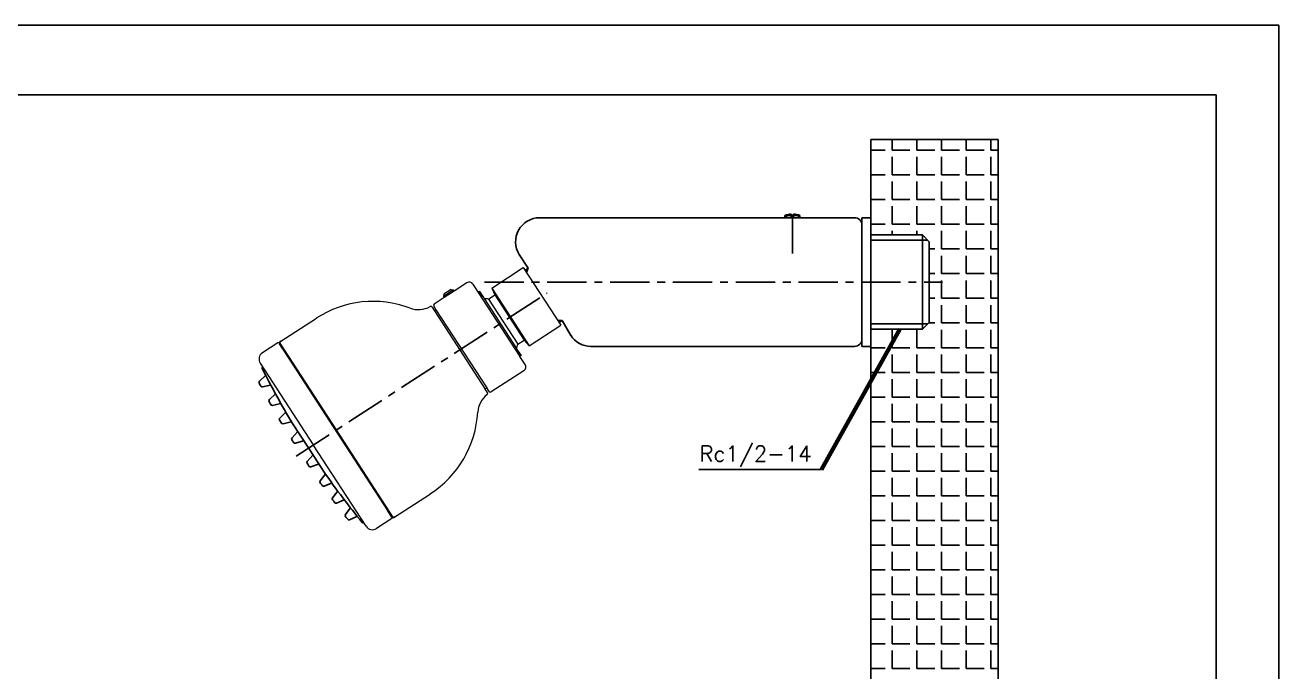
# Model space of a CAD drawing. Extents: x 5306 to 5900, y -2229 to -1809.
# Drawn here: x 5620.2 to 5899.7, y -1953.2 to -1809.1 of the extents above; entities that cross this region are included whole.
import ezdxf
from ezdxf.enums import TextEntityAlignment as Align

# ---------------------------------------------------------------- set-up
doc = ezdxf.new("R2010")
doc.units = 0
doc.header["$LTSCALE"] = 7
doc.header["$MEASUREMENT"] = 0
doc.linetypes.add('CENTER', pattern=[2, 1.25, -0.25, 0.25, -0.25])
doc.layers.get('0').update_dxf_attribs({"color": 2, "linetype": 'CONTINUOUS'})
for name, color, linetype in [('A', 7, 'CONTINUOUS'), ('CL', 1, 'CENTER'), ('D', 2, 'CONTINUOUS'), ('DWG', 7, 'CONTINUOUS')]:
    doc.layers.add(name, color=color, linetype=linetype)
doc.styles.add('GHS', font='ROMANS', dxfattribs={"bigfont": 'GHS'})
doc.dimstyles.new('STANDARD$7', dxfattribs={"dimtxt": 3.5, "dimasz": 3, "dimexe": 1, "dimexo": 0.0625, "dimgap": 1, "dimtad": 0, "dimdec": 4, "dimzin": 0, "dimdsep": 46, "dimtxsty": 'GHS', "dimcen": 1, "dimsd2": 1, "dimclrd": 256, "dimclre": 256, "dimclrt": 2, "dimadec": 0, "dimazin": 0, "dimtfac": 1, "dimtdec": 4, "dimtix": 1, "dimtmove": 0, "dimatfit": 3, "dimfxl": 0, "dimtolj": 1, "dimtzin": 0, "dimlwd": -1, "dimlwe": -1, "dimarcsym": 0})

msp = doc.modelspace()

# ---------------------------------------------------------------- linework, layer by layer
for p, q in [((5899.73, -1809.12), (5305.73, -1809.12)), ((5899.73, -2229.12), (5899.73, -1809.12)), ((5808.79, -2215.91), (5808.79, -1834.6)), ((5808.79, -1834.6), (5837.13, -1834.6)), ((5813.5, -1837), (5813.5, -1834.6)), ((5819, -1837), (5819, -1834.6)), ((5824.5, -1837), (5824.5, -1834.6)), ((5830, -1837), (5830, -1834.6)), ((5835.5, -1837), (5835.5, -1834.6)), ((5837.13, -1834.6), (5837.13, -2216.41)), ((5808.79, -1837), (5812, -1837)), ((5813.5, -1837), (5817.5, -1837)), ((5813.5, -1842.5), (5813.5, -1838.5)), ((5819, -1837), (5823, -1837)), ((5819, -1842.5), (5819, -1838.5)), ((5824.5, -1837), (5828.5, -1837)), ((5824.5, -1842.5), (5824.5, -1838.5)), ((5830, -1837), (5834, -1837)), ((5830, -1842.5), (5830, -1838.5)), ((5835.5, -1837), (5837.13, -1837)), ((5835.5, -1842.5), (5835.5, -1838.5)), ((5808.79, -1842.5), (5812, -1842.5)), ((5813.5, -1842.5), (5817.5, -1842.5)), ((5813.5, -1848), (5813.5, -1844)), ((5819, -1842.5), (5823, -1842.5)), ((5819, -1848), (5819, -1844)), ((5824.5, -1842.5), (5828.5, -1842.5)), ((5824.5, -1848), (5824.5, -1844)), ((5830, -1842.5), (5834, -1842.5)), ((5830, -1848), (5830, -1844)), ((5835.5, -1842.5), (5837.13, -1842.5)), ((5835.5, -1848), (5835.5, -1844)), ((5808.79, -1848), (5812, -1848)), ((5813.5, -1848), (5817.5, -1848)), ((5813.5, -1853.5), (5813.5, -1849.5)), ((5819, -1848), (5823, -1848)), ((5819, -1853.5), (5819, -1849.5)), ((5824.5, -1848), (5828.5, -1848)), ((5824.5, -1853.5), (5824.5, -1849.5)), ((5830, -1848), (5834, -1848)), ((5830, -1853.5), (5830, -1849.5)), ((5835.5, -1848), (5837.13, -1848)), ((5835.5, -1853.5), (5835.5, -1849.5)), ((5808.79, -1853.5), (5812, -1853.5)), ((5813.5, -1853.5), (5817.5, -1853.5)), ((5813.5, -1855.88), (5813.5, -1855)), ((5819, -1853.5), (5823, -1853.5)), ((5819, -1855.88), (5819, -1855)), ((5824.5, -1853.5), (5828.5, -1853.5)), ((5824.5, -1859), (5824.5, -1855)), ((5830, -1853.5), (5834, -1853.5)), ((5830, -1859), (5830, -1855)), ((5835.5, -1853.5), (5837.13, -1853.5)), ((5835.5, -1859), (5835.5, -1855)), ((5821.79, -1859), (5823, -1859)), ((5824.5, -1859), (5828.5, -1859)), ((5824.5, -1864.5), (5824.5, -1860.5)), ((5830, -1859), (5834, -1859)), ((5830, -1864.5), (5830, -1860.5)), ((5835.5, -1859), (5837.13, -1859)), ((5835.5, -1864.5), (5835.5, -1860.5)), ((5821.79, -1864.5), (5823, -1864.5)), ((5824.5, -1864.5), (5828.5, -1864.5)), ((5824.5, -1870), (5824.5, -1866)), ((5830, -1864.5), (5834, -1864.5)), ((5830, -1870), (5830, -1866)), ((5835.5, -1864.5), (5837.13, -1864.5)), ((5835.5, -1870), (5835.5, -1866)), ((5821.79, -1870), (5823, -1870)), ((5824.5, -1870), (5828.5, -1870)), ((5824.5, -1875.5), (5824.5, -1871.5)), ((5830, -1870), (5834, -1870)), ((5830, -1875.5), (5830, -1871.5)), ((5835.5, -1870), (5837.13, -1870)), ((5835.5, -1875.5), (5835.5, -1871.5)), ((5813.5, -1881), (5813.5, -1877)), ((5819, -1881), (5819, -1877)), ((5821.67, -1875.5), (5823, -1875.5)), ((5824.5, -1875.5), (5828.5, -1875.5)), ((5824.5, -1881), (5824.5, -1877)), ((5830, -1875.5), (5834, -1875.5)), ((5830, -1881), (5830, -1877)), ((5835.5, -1875.5), (5837.13, -1875.5)), ((5835.5, -1881), (5835.5, -1877)), ((5808.79, -1881), (5812, -1881)), ((5813.5, -1881), (5817.5, -1881)), ((5813.5, -1886.5), (5813.5, -1882.5)), ((5819, -1881), (5823, -1881)), ((5819, -1886.5), (5819, -1882.5)), ((5824.5, -1881), (5828.5, -1881)), ((5824.5, -1886.5), (5824.5, -1882.5)), ((5830, -1881), (5834, -1881)), ((5830, -1886.5), (5830, -1882.5)), ((5835.5, -1881), (5837.13, -1881)), ((5835.5, -1886.5), (5835.5, -1882.5)), ((5808.79, -1886.5), (5812, -1886.5)), ((5813.5, -1886.5), (5817.5, -1886.5)), ((5819, -1886.5), (5823, -1886.5)), ((5824.5, -1886.5), (5828.5, -1886.5)), ((5830, -1886.5), (5834, -1886.5)), ((5835.5, -1886.5), (5837.13, -1886.5)), ((5813.5, -1892), (5813.5, -1888)), ((5819, -1892), (5819, -1888)), ((5824.5, -1892), (5824.5, -1888)), ((5830, -1892), (5830, -1888)), ((5835.5, -1892), (5835.5, -1888)), ((5808.79, -1892), (5812, -1892)), ((5813.5, -1892), (5817.5, -1892)), ((5819, -1892), (5823, -1892)), ((5824.5, -1892), (5828.5, -1892)), ((5830, -1892), (5834, -1892)), ((5835.5, -1892), (5837.13, -1892)), ((5813.5, -1897.5), (5813.5, -1893.5)), ((5819, -1897.5), (5819, -1893.5)), ((5824.5, -1897.5), (5824.5, -1893.5)), ((5830, -1897.5), (5830, -1893.5)), ((5835.5, -1897.5), (5835.5, -1893.5)), ((5808.79, -1897.5), (5812, -1897.5)), ((5813.5, -1897.5), (5817.5, -1897.5)), ((5819, -1897.5), (5823, -1897.5)), ((5824.5, -1897.5), (5828.5, -1897.5)), ((5830, -1897.5), (5834, -1897.5)), ((5835.5, -1897.5), (5837.13, -1897.5)), ((5813.5, -1903), (5813.5, -1899)), ((5819, -1903), (5819, -1899)), ((5824.5, -1903), (5824.5, -1899)), ((5830, -1903), (5830, -1899)), ((5835.5, -1903), (5835.5, -1899)), ((5808.79, -1903), (5812, -1903)), ((5813.5, -1903), (5817.5, -1903)), ((5819, -1903), (5823, -1903)), ((5824.5, -1903), (5828.5, -1903)), ((5830, -1903), (5834, -1903)), ((5835.5, -1903), (5837.13, -1903)), ((5813.5, -1908.5), (5813.5, -1904.5)), ((5819, -1908.5), (5819, -1904.5)), ((5824.5, -1908.5), (5824.5, -1904.5)), ((5830, -1908.5), (5830, -1904.5)), ((5835.5, -1908.5), (5835.5, -1904.5)), ((5808.79, -1908.5), (5812, -1908.5)), ((5813.5, -1908.5), (5817.5, -1908.5)), ((5819, -1908.5), (5823, -1908.5)), ((5824.5, -1908.5), (5828.5, -1908.5)), ((5830, -1908.5), (5834, -1908.5)), ((5835.5, -1908.5), (5837.13, -1908.5)), ((5813.5, -1914), (5813.5, -1910)), ((5819, -1914), (5819, -1910)), ((5824.5, -1914), (5824.5, -1910)), ((5830, -1914), (5830, -1910)), ((5835.5, -1914), (5835.5, -1910)), ((5808.79, -1914), (5812, -1914)), ((5813.5, -1914), (5817.5, -1914)), ((5819, -1914), (5823, -1914)), ((5824.5, -1914), (5828.5, -1914)), ((5830, -1914), (5834, -1914)), ((5835.5, -1914), (5837.13, -1914)), ((5813.5, -1919.5), (5813.5, -1915.5)), ((5819, -1919.5), (5819, -1915.5)), ((5824.5, -1919.5), (5824.5, -1915.5)), ((5830, -1919.5), (5830, -1915.5)), ((5835.5, -1919.5), (5835.5, -1915.5)), ((5808.79, -1919.5), (5812, -1919.5)), ((5813.5, -1919.5), (5817.5, -1919.5)), ((5819, -1919.5), (5823, -1919.5)), ((5824.5, -1919.5), (5828.5, -1919.5)), ((5830, -1919.5), (5834, -1919.5)), ((5835.5, -1919.5), (5837.13, -1919.5)), ((5813.5, -1925), (5813.5, -1921)), ((5819, -1925), (5819, -1921)), ((5824.5, -1925), (5824.5, -1921)), ((5830, -1925), (5830, -1921)), ((5835.5, -1925), (5835.5, -1921)), ((5808.79, -1925), (5812, -1925)), ((5813.5, -1925), (5817.5, -1925)), ((5819, -1925), (5823, -1925)), ((5824.5, -1925), (5828.5, -1925)), ((5830, -1925), (5834, -1925)), ((5835.5, -1925), (5837.13, -1925)), ((5813.5, -1930.5), (5813.5, -1926.5)), ((5819, -1930.5), (5819, -1926.5)), ((5824.5, -1930.5), (5824.5, -1926.5)), ((5830, -1930.5), (5830, -1926.5)), ((5835.5, -1930.5), (5835.5, -1926.5)), ((5808.79, -1930.5), (5812, -1930.5)), ((5813.5, -1930.5), (5817.5, -1930.5)), ((5819, -1930.5), (5823, -1930.5)), ((5824.5, -1930.5), (5828.5, -1930.5)), ((5830, -1930.5), (5834, -1930.5)), ((5835.5, -1930.5), (5837.13, -1930.5)), ((5813.5, -1936), (5813.5, -1932)), ((5819, -1936), (5819, -1932)), ((5824.5, -1936), (5824.5, -1932)), ((5830, -1936), (5830, -1932)), ((5835.5, -1936), (5835.5, -1932)), ((5808.79, -1936), (5812, -1936)), ((5813.5, -1936), (5817.5, -1936)), ((5819, -1936), (5823, -1936)), ((5824.5, -1936), (5828.5, -1936)), ((5830, -1936), (5834, -1936)), ((5835.5, -1936), (5837.13, -1936)), ((5813.5, -1941.5), (5813.5, -1937.5)), ((5819, -1941.5), (5819, -1937.5)), ((5824.5, -1941.5), (5824.5, -1937.5)), ((5830, -1941.5), (5830, -1937.5)), ((5835.5, -1941.5), (5835.5, -1937.5)), ((5808.79, -1941.5), (5812, -1941.5)), ((5813.5, -1941.5), (5817.5, -1941.5)), ((5819, -1941.5), (5823, -1941.5)), ((5824.5, -1941.5), (5828.5, -1941.5)), ((5830, -1941.5), (5834, -1941.5)), ((5835.5, -1941.5), (5837.13, -1941.5)), ((5813.5, -1947), (5813.5, -1943)), ((5819, -1947), (5819, -1943)), ((5824.5, -1947), (5824.5, -1943)), ((5830, -1947), (5830, -1943)), ((5835.5, -1947), (5835.5, -1943)), ((5808.79, -1947), (5812, -1947)), ((5813.5, -1947), (5817.5, -1947)), ((5819, -1947), (5823, -1947)), ((5824.5, -1947), (5828.5, -1947)), ((5830, -1947), (5834, -1947)), ((5835.5, -1947), (5837.13, -1947)), ((5813.5, -1952.5), (5813.5, -1948.5)), ((5819, -1952.5), (5819, -1948.5)), ((5824.5, -1952.5), (5824.5, -1948.5)), ((5830, -1952.5), (5830, -1948.5)), ((5835.5, -1952.5), (5835.5, -1948.5)), ((5808.79, -1952.5), (5812, -1952.5)), ((5813.5, -1952.5), (5817.5, -1952.5)), ((5819, -1952.5), (5823, -1952.5)), ((5824.5, -1952.5), (5828.5, -1952.5)), ((5830, -1952.5), (5834, -1952.5)), ((5835.5, -1952.5), (5837.13, -1952.5))]:
    msp.add_line(p, q)
at = {"color": 4}
for p, q in [((5336.73, -1824.63), (5885.73, -1824.63)), ((5885.73, -1824.63), (5885.73, -2218.12))]:
    msp.add_line(p, q, dxfattribs=at)
at = {"color": 7, "linetype": 'Continuous', "lineweight": 0}
for p, q in [((5724.29, -1867.71), (5731.31, -1863.15)), ((5731.31, -1863.15), (5739.66, -1876.01)), ((5718.69, -1866.57), (5715.9, -1868.39)), ((5720.08, -1866.86), (5721.26, -1868.68)), ((5715.72, -1868.11), (5713.48, -1869.56)), ((5713.58, -1869.1), (5713.48, -1869.56)), ((5713.48, -1869.56), (5713.66, -1869.84)), ((5715.26, -1868.01), (5713.58, -1869.1)), ((5715.9, -1868.39), (5713.66, -1869.84)), ((5715.26, -1868.01), (5715.72, -1868.11)), ((5715.72, -1868.11), (5715.9, -1868.39)), ((5721.54, -1868.5), (5721.26, -1868.68)), ((5721.54, -1868.5), (5721.26, -1868.68)), ((5721.54, -1868.5), (5721.26, -1868.68)), ((5721.26, -1868.68), (5730.52, -1882.94)), ((5722.06, -1869.31), (5721.54, -1868.5)), ((5721.54, -1868.5), (5722.56, -1870.07)), ((5722.25, -1869.59), (5721.54, -1868.5)), ((5723.57, -1870.16), (5724.95, -1869.26)), ((5724.29, -1867.71), (5732.64, -1880.57)), ((5724.29, -1867.71), (5724.95, -1869.26)), ((5724.95, -1869.26), (5731.49, -1879.33)), ((5710.97, -1871.97), (5711.48, -1872.76)), ((5711.33, -1871.75), (5711.84, -1872.53)), ((5713.66, -1869.84), (5711.43, -1871.29)), ((5711.84, -1872.53), (5711.48, -1872.76)), ((5711.84, -1872.53), (5723.17, -1889.98)), ((5722.56, -1870.07), (5729.77, -1881.18)), ((5723.57, -1870.16), (5730.11, -1880.22)), ((5677.03, -1879.72), (5685.21, -1874.41)), ((5711.48, -1872.76), (5722.81, -1890.21)), ((5732.64, -1880.57), (5739.66, -1876.01)), ((5676.58, -1879.94), (5673.17, -1882.15)), ((5689.56, -1899.32), (5676.86, -1879.75)), ((5676.93, -1880.18), (5677.91, -1881.69)), ((5677.67, -1881.32), (5676.93, -1880.18)), ((5677.04, -1880.03), (5689.56, -1899.32)), ((5677.04, -1880.03), (5678.02, -1881.54)), ((5730.11, -1880.22), (5731.49, -1879.33)), ((5732.64, -1880.57), (5731.49, -1879.33)), ((5677.91, -1881.69), (5701, -1917.25)), ((5730.8, -1882.76), (5729.77, -1881.18)), ((5730.09, -1881.67), (5730.8, -1882.76)), ((5730.27, -1881.95), (5730.8, -1882.76)), ((5730.8, -1882.76), (5730.52, -1882.94)), ((5731.7, -1884.76), (5730.52, -1882.94)), ((5672.68, -1884.46), (5684.48, -1902.63)), ((5731.4, -1886.14), (5724.13, -1890.86)), ((5723.17, -1889.98), (5722.81, -1890.21)), ((5723.33, -1891), (5722.81, -1890.21)), ((5723.67, -1890.76), (5723.17, -1889.98)), ((5689.56, -1899.32), (5702.27, -1918.89)), ((5702.09, -1918.61), (5689.56, -1899.32)), ((5696.28, -1920.8), (5684.48, -1902.63)), ((5702.44, -1918.86), (5710.62, -1913.54)), ((5701.98, -1918.76), (5701, -1917.25)), ((5702.09, -1918.61), (5701.11, -1917.1)), ((5701.99, -1919.07), (5698.58, -1921.29)), ((5701.24, -1917.62), (5701.98, -1918.76))]:
    msp.add_line(p, q, dxfattribs=at)
at = {"color": 0}
msp.add_line((5739.94, -1874.98), (5739.28, -1875.41), dxfattribs=at)
at = {"color": 7, "linetype": 'Continuous', "lineweight": 0}
for points in [[(5677.16, -1879.57), (5677.06, -1879.66), (5677, -1879.79), (5677, -1879.92), (5677.05, -1880.05)], [(5702.46, -1918.83), (5702.34, -1918.89), (5702.2, -1918.89), (5702.07, -1918.84), (5701.98, -1918.74)], [(5702.56, -1918.69), (5702.44, -1918.74), (5702.3, -1918.75), (5702.18, -1918.69), (5702.08, -1918.6)]]:
    msp.add_lwpolyline(points, dxfattribs=at)
for centre, radius, start, end in [((5719.24, -1867.41), 1, 33, 123), ((5697.86, -1894.01), 23.33, 69.3718, 123), ((5707.96, -1867.18), 5.33, 249.3718, 298.797), ((5710.69, -1872.15), 0.333, 33, 118.797), ((5711.61, -1871.57), 0.333, 123, 213), ((5722.4, -1878.07), 8, 81.5904, 88.8826), ((5676.76, -1880.21), 0.333, 33, 123), ((5677.21, -1880), 0.333, 123, 213), ((5722.4, -1878.07), 8, 337.1174, 344.4096), ((5674.07, -1883.55), 1.67, 123, 213), ((5730.86, -1885.3), 1, 303, 33), ((5726.48, -1895.7), 5.33, 127.203, 176.6282), ((5723.05, -1891.18), 0.333, 307.203, 33), ((5723.95, -1890.58), 0.333, 213, 303), ((5697.86, -1894.01), 23.33, 303, 356.6282), ((5701.81, -1918.79), 0.333, 303, 33), ((5697.67, -1919.89), 1.67, 213, 303)]:
    msp.add_arc(centre, radius, start, end, dxfattribs=at)
at = {"layer": 'A'}
for p, q in [((5734.91, -1852.05), (5760.12, -1852.05)), ((5730.41, -1860.25), (5732.36, -1863.31)), ((5739.93, -1874.96), (5741.88, -1878.25)), ((5746.38, -1880.71), (5760.12, -1880.71))]:
    msp.add_line(p, q, dxfattribs=at)
for centre, start, end in [((5734.91, -1857.38), 90, 212.5151), ((5746.38, -1875.38), 212.5151, 270)]:
    msp.add_arc(centre, 5.33, start, end, dxfattribs=at)
at = {"layer": 'CL'}
for p, q in [((5722.66, -1866.38), (5824.76, -1866.38)), ((5680.69, -1905.15), (5736.6, -1868.84))]:
    msp.add_line(p, q, dxfattribs=at)
at = {"layer": 'D', "linetype": 'CENTER'}
msp.add_line((5791.29, -1860.05), (5791.29, -1849.8), dxfattribs=at)
at = {"layer": 'D', "color": 2}
for p, q in [((5789.96, -1852.05), (5789.96, -1851.55)), ((5673.22, -1885.29), (5673.15, -1885.34)), ((5672.49, -1888.45), (5673.82, -1887.21)), ((5674.94, -1889.34), (5673.17, -1889.75)), ((5674.7, -1892.58), (5676.02, -1891.35)), ((5677.19, -1893.45), (5675.4, -1893.86)), ((5678.31, -1895.42), (5677.02, -1896.67)), ((5679.53, -1897.49), (5677.75, -1897.94)), ((5680.98, -1899.77), (5679.75, -1901.08)), ((5683.39, -1903.33), (5679.87, -1897.91)), ((5682.29, -1901.78), (5680.54, -1902.31)), ((5684.36, -1904.97), (5683.16, -1906.35)), ((5683.39, -1903.33), (5686.91, -1908.75)), ((5685.66, -1906.99), (5683.97, -1907.58)), ((5687.16, -1909.23), (5686.02, -1910.68)), ((5688.55, -1911.19), (5686.89, -1911.86)), ((5689.89, -1913.02), (5688.79, -1914.48)), ((5689.68, -1915.64), (5691.34, -1914.94)), ((5692.73, -1916.74), (5691.64, -1918.19)), ((5692.55, -1919.34), (5694.23, -1918.63)), ((5695.73, -1919.96), (5695.66, -1920.01))]:
    msp.add_line(p, q, dxfattribs=at)
at = {"layer": 'D'}
for p, q in [((5792.62, -1852.05), (5792.62, -1851.55)), ((5808.79, -1857.08), (5821.49, -1857.08)), ((5732.05, -1864.28), (5732.36, -1863.31)), ((5738.91, -1874.85), (5739.93, -1874.96)), ((5808.79, -1875.68), (5821.49, -1875.68)), ((5770.45, -1908.14), (5797.81, -1908.14))]:
    msp.add_line(p, q, dxfattribs=at)
at = {"layer": 'D', "color": 0, "ltscale": 12}
for p, q in [((5808.79, -1852.05), (5808.79, -1880.71)), ((5808.79, -1855.88), (5820.29, -1855.88)), ((5820.29, -1855.88), (5821.79, -1857.38)), ((5821.79, -1857.38), (5821.79, -1875.38)), ((5731.69, -1863.73), (5732.36, -1863.31)), ((5820.29, -1876.88), (5808.79, -1876.88)), ((5821.79, -1875.38), (5820.29, -1876.88)), ((5821.49, -1875.68), (5821.49, -1875.68))]:
    msp.add_line(p, q, dxfattribs=at)
at = {"layer": 'D', "color": 2}
for centre, radius, start, end in [((5673.26, -1885.51), 0.2, 123, 206.7767), ((5841.81, -1800.45), 189, 206.7767, 211.0406), ((5672.72, -1888.7), 0.333, 133.0357, 207.4872), ((5839.74, -1801.8), 188.61, 207.4872, 207.7373), ((5673.1, -1889.43), 0.333, 207.7373, 282.929), ((5674.93, -1892.82), 0.333, 133.0612, 208.9115), ((5839.74, -1801.8), 188.61, 208.9115, 209.1615), ((5675.33, -1893.54), 0.333, 209.1615, 283.0985), ((5677.25, -1896.91), 0.333, 134.0354, 210.3427), ((5839.74, -1801.8), 188.61, 210.3427, 210.5926), ((5677.67, -1897.62), 0.333, 210.5926, 284.1783), ((5679.99, -1901.31), 0.333, 136.7798, 213.0871), ((5837.73, -1798.53), 188.61, 213.0871, 213.337), ((5680.44, -1901.99), 0.333, 213.337, 286.9227), ((5683.41, -1906.57), 0.333, 139.0773, 212.663), ((5841.91, -1804.96), 188.61, 212.663, 212.9129), ((5683.86, -1907.26), 0.333, 212.9129, 289.2202), ((5841.81, -1800.45), 189, 214.9594, 219.2233), ((5686.28, -1910.88), 0.333, 141.8217, 215.4074), ((5839.74, -1801.8), 188.61, 215.4074, 215.6573), ((5686.76, -1911.55), 0.333, 215.6573, 291.9646), ((5689.06, -1914.68), 0.333, 142.9015, 216.8385), ((5839.74, -1801.8), 188.61, 216.8385, 217.0885), ((5689.55, -1915.34), 0.333, 217.0885, 292.9388), ((5691.91, -1918.39), 0.333, 143.071, 218.2627), ((5839.74, -1801.8), 188.61, 218.2627, 218.5128), ((5692.42, -1919.04), 0.333, 218.5128, 292.9643), ((5695.55, -1919.84), 0.2, 219.2233, 303)]:
    msp.add_arc(centre, radius, start, end, dxfattribs=at)
at = {"layer": 'DWG', "color": 7}
for p, q in [((5760.12, -1852.05), (5791.29, -1852.05)), ((5791.29, -1852.05), (5805.12, -1852.05)), ((5806.79, -1855.38), (5806.79, -1852.05)), ((5806.79, -1852.05), (5808.79, -1852.05)), ((5806.79, -1877.38), (5806.79, -1879.05)), ((5760.12, -1880.71), (5805.12, -1880.71)), ((5806.79, -1880.71), (5808.79, -1880.71))]:
    msp.add_line(p, q, dxfattribs=at)
at = {"layer": 'DWG'}
for p, q in [((5789.62, -1852.05), (5789.62, -1851.55)), ((5789.62, -1851.55), (5791.02, -1851.55)), ((5791.02, -1852.05), (5791.02, -1851.22)), ((5791.56, -1852.05), (5791.56, -1851.22)), ((5791.56, -1851.55), (5792.96, -1851.55)), ((5792.96, -1852.05), (5792.96, -1851.55)), ((5806.79, -1866.38), (5806.79, -1855.38)), ((5808.79, -1855.88), (5820.29, -1855.88)), ((5820.29, -1876.88), (5820.29, -1855.88)), ((5821.79, -1857.38), (5820.29, -1855.88)), ((5821.79, -1857.38), (5821.79, -1866.38)), ((5806.79, -1866.38), (5806.79, -1880.71)), ((5821.79, -1875.38), (5821.79, -1866.38)), ((5735.48, -1869.57), (5735.48, -1869.57)), ((5808.79, -1876.88), (5820.29, -1876.88)), ((5821.79, -1875.38), (5820.29, -1876.88))]:
    msp.add_line(p, q, dxfattribs=at)
for start, end in [(93.5281, 112.6199), (67.3801, 86.4719)]:
    msp.add_arc((5791.29, -1855.55), 4.33, start, end, dxfattribs=at)
at = {"layer": 'DWG', "color": 7}
for centre, start, end in [((5805.12, -1853.71), 0, 90), ((5805.12, -1879.05), 270, 0)]:
    msp.add_arc(centre, 1.67, start, end, dxfattribs=at)

# ---------------------------------------------------------------- texts
at = {"layer": 'D', "style": 'GHS'}
msp.add_text('Rc1/2-14', height=3.5, dxfattribs=at).set_placement((5770.54, -1904.64), align=Align.MIDDLE_LEFT)

# ---------------------------------------------------------------- leaders
at = {"layer": 'D', "color": 0, "ltscale": 12}
msp.add_leader([(5815.23, -1876.88), (5797.81, -1908.14)], dimstyle='STANDARD$7', override={"dimexo": 1.5, "dimgap": 1, "dimtad": 0, "dimdec": 2, "dimcen": -1, "dimclrd": 256, "dimclre": 256, "dimclrt": 256, "dimtm": 1e-09, "dimtdec": 2, "dimtix": 1, "dimtofl": 1, "dimtmove": 1, "dimatfit": 2, "dimlwd": 65535, "dimlwe": 65535}, dxfattribs=at)

doc.saveas('drawing.dxf')
